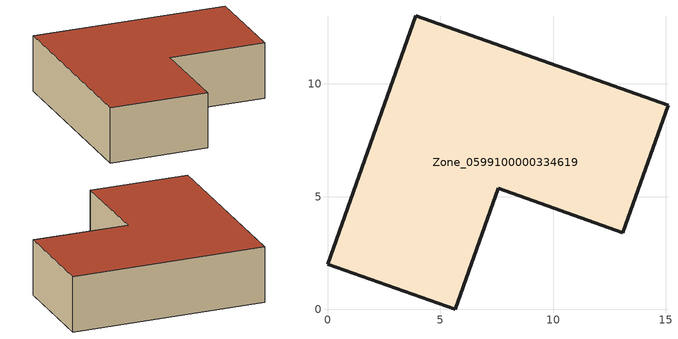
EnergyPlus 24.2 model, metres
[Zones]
Zone_0599100000334619
 floor ground (C_G): 0,2.01 3.92,13.03 15.09,9.06 13.08,3.41 7.56,5.37 5.65,0 z0.54
 wall outside (C_F): 3.92,13.03 0,2.01 5.65,0 7.56,5.37 13.08,3.41 15.09,9.06 3.92,13.03 z0.54:3.96
 roof outside (C_R): 15.09,9.06 3.92,13.03 0,2.01 5.65,0 7.56,5.37 13.08,3.41 z3.96
[BUILDING]
Pand.0599100000334619: North Axis=0; Terrain=City; Loads Convergence Tolerance Value=0.04; Temperature Convergence Tolerance Value=0.4; Solar Distribution=FullExterior; Maximum Number of Warmup Days=25; Minimum Number of Warmup Days=1
[Site:Location]
Rotterdam.The.Hague.AP_ZH_NLD Design_Conditions: Latitude=51.96; Longitude=4.45; Time Zone=1; Elevation=-4.5
[SITE:GROUNDTEMPERATURE:BUILDINGSURFACE]
18, 18, 18, 18, 18, 18, 18, 18, 18, 18, 18, 18
[MATERIAL] Thermal Absorptance=0.9; Solar Absorptance=0.7; Visible Absorptance=0.7
Name | Roughness | Thickness | Conductivity | Density | Specific Heat
G.TI.1975-1991 | MediumSmooth | 0.15 | 0.288461 | 540 | 1210
F.TI.1975-1991 | Rough | 0.3 | 0.230769 | 1920 | 840
R.TI.1975-1991 | MediumRough | 0.2 | 0.153846 | 1500 | 1000
[CONSTRUCTION]
C_G: G.TI.1975-1991
C_F: F.TI.1975-1991
C_R: R.TI.1975-1991
[ZONE]
Zone_0599100000334619: Type=1; Multiplier=1; Ceiling Height=Autocalculate; Volume=Autocalculate; Floor Area=autocalculate; Part of Total Floor Area=Yes
[ZONEINFILTRATION:DESIGNFLOWRATE]
Infil_Zone_0599100000334619: Zone or ZoneList or Space or SpaceList=Zone_0599100000334619; Schedule=AlwaysOn; Design Flow Rate Calculation Method=Flow/Area; Flow Rate per Floor Area=0.003; Constant Term Coefficient=1; Temperature Term Coefficient=0; Velocity Term Coefficient=0; Velocity Squared Term Coefficient=0
[HVACTEMPLATE:ZONE:IDEALLOADSAIRSYSTEM]
Zone_0599100000334619: Maximum Heating Supply Air Temperature=50; Minimum Cooling Supply Air Temperature=13; Maximum Heating Supply Air Humidity Ratio=0.0156; Minimum Cooling Supply Air Humidity Ratio=0.0077; Heating Limit=NoLimit; Cooling Limit=NoLimit; Dehumidification Control Type=ConstantSensibleHeatRatio; Cooling Sensible Heat Ratio=0.7; Dehumidification Setpoint=60; Humidification Control Type=None; Humidification Setpoint=30; Outdoor Air Method=None; Outdoor Air Flow Rate per Person=0.00944; Outdoor Air Flow Rate per Zone Floor Area=0; Outdoor Air Flow Rate per Zone=0; Demand Controlled Ventilation Type=None; Outdoor Air Economizer Type=NoEconomizer; Heat Recovery Type=None; Sensible Heat Recovery Effectiveness=0.7; Latent Heat Recovery Effectiveness=0.65
[ZONECONTROL:THERMOSTAT]
ThermostatControl_Zone_0599100000334619: Zone or ZoneList=Zone_0599100000334619; Control Type Schedule=DualSetpointControlType; Control 1=Thermostat_Zone_0599100000334619; Temperature Difference Between Cutout And Setpoint=0
[THERMOSTATSETPOINT:DUALSETPOINT]
Thermostat_Zone_0599100000334619: Heating Setpoint Temperature Schedule=HeatingSetpoint_Zone_0599100000334619; Cooling Setpoint Temperature Schedule=CoolingSetpoint_Zone_0599100000334619
[SCHEDULE:COMPACT]
HeatingSetpoint_Zone_0599100000334619: Through: 12/31, For: AllDays, Until: 24:00, 21
CoolingSetpoint_Zone_0599100000334619: Through: 12/31, For: AllDays, Until: 24:00, 24
DualSetpointControlType: Through: 12/31, For: AllDays, Until: 24:00, 4
AlwaysOn: Through: 12/31, For: AllDays, Until: 24:00, 1
